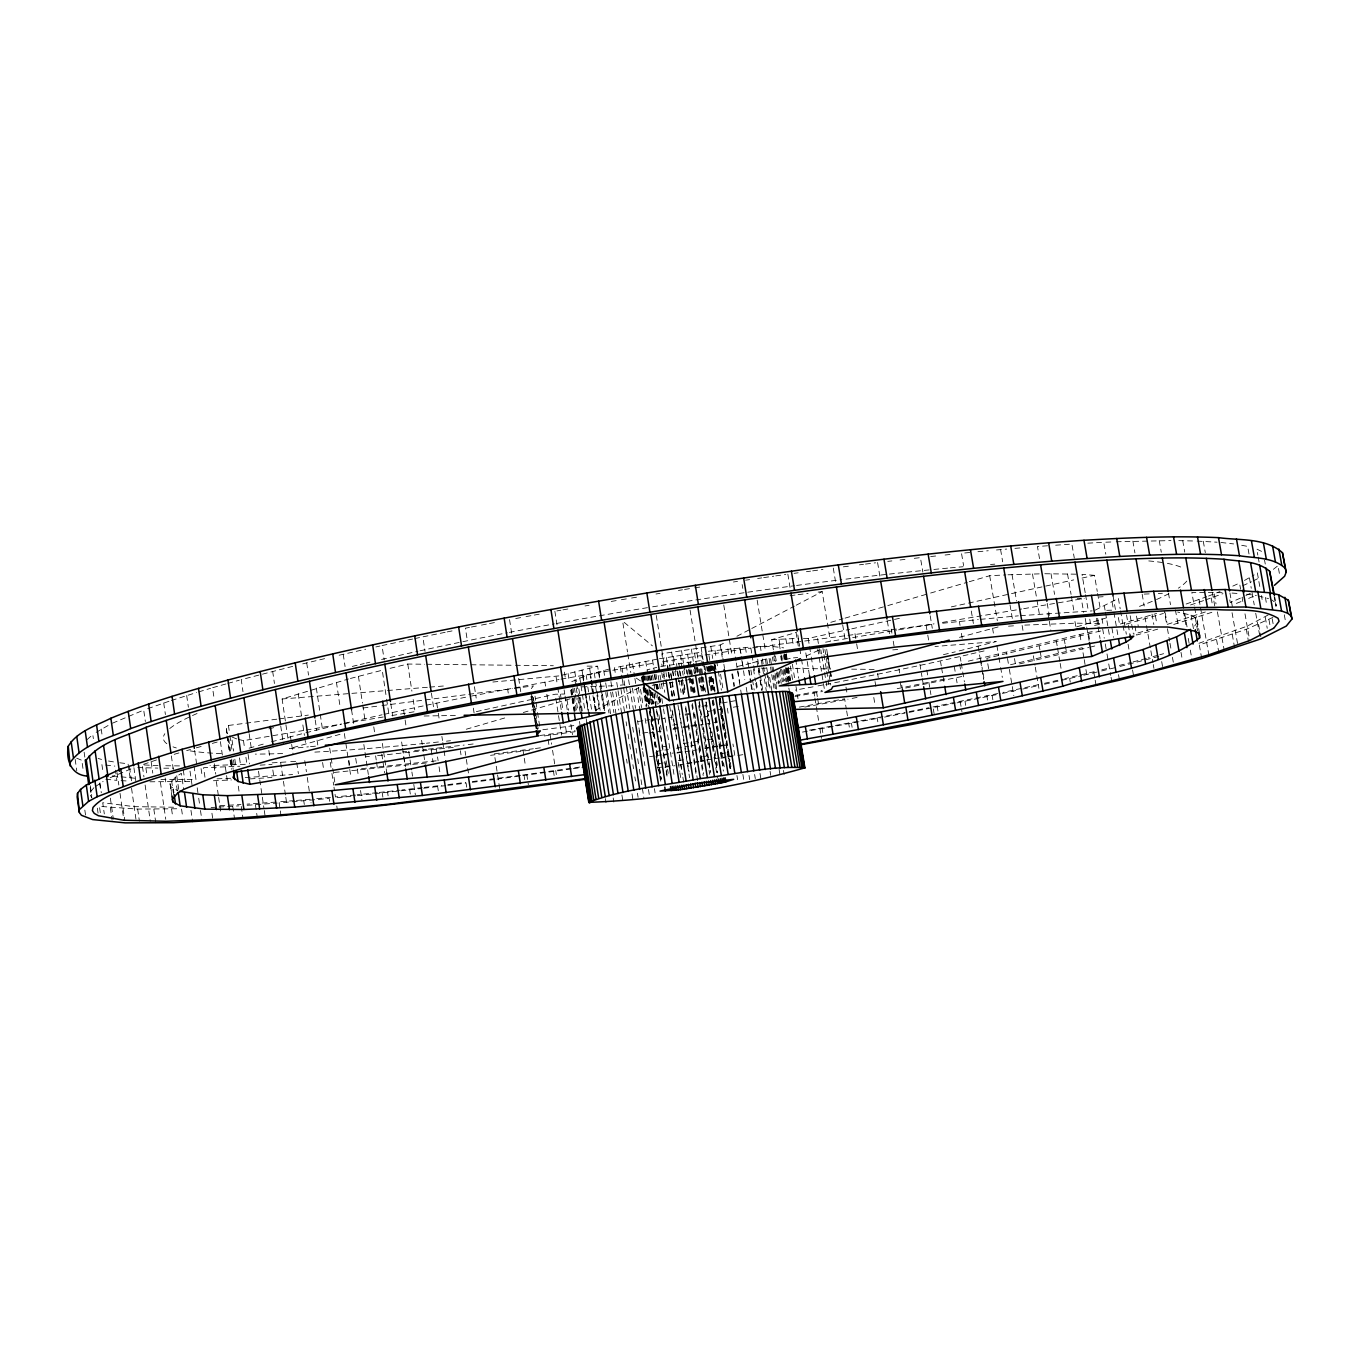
<?xml version="1.0" encoding="UTF-8"?>
<svg xmlns="http://www.w3.org/2000/svg" width="1360" height="1360" viewBox="0 0 1360 1360"><rect width="100%" height="100%" fill="white"/><g stroke="black" fill="none" stroke-linecap="round" stroke-linejoin="round"><path stroke-width="0.75" stroke-dasharray="5 3.75" d="M276.794 719.185L228.429 725.458L226.457 728.807L226.372 731.833L228.089 734.519M1197.599 626.586L1197.14 619.922L1195.202 617.372L1191.071 615.145L1177.675 612.068M172.023 797.351L170.068 783.802L175.338 777.189L181.356 773.313L183.685 789.395M1194.692 625.94L1196.936 622.795M93.908 787.695L90.763 791.588L90.185 795.039L92.055 798.031M87.091 739.602L92.786 734.57L93.364 738.633M1273.351 569.33L1277.992 565.658L1279.998 576.895M95.353 786.624L103.122 781.456M1198.942 643.28L1247.188 626.144L1269.713 614.142M571.761 681.649L586.228 675.41L608.94 669.12M96.152 732.377L108.732 725.152M1244.468 580.465L1254.175 574.889M1095.14 610.181L1118.379 598.349L1120.181 608.787M1201.713 658.563L1199.316 644.929L1246.304 629.306L1275.697 616.148M595.714 710.243L640.169 686.953L643.161 705.806M663.782 665.941L661.827 653.701L720.256 644.997L723.962 643.059M736.933 636.259L749.904 629.459M751.757 628.49L794.376 606.169M796.229 605.2L822.171 591.6L830.246 640.56M1253.121 581.026L1260.023 577.456M1250.367 593.266L1242.071 597.414L1242.802 601.511M110.16 777.716L132.141 768.417M806.106 655.996L821.372 649.009M1232.789 586.126L1239.521 583.049M1242.632 585.752L1251.387 581.808M112.489 723.18L143.718 710.09L145.367 721.548M1240.388 598.145L1230.273 602.565L1229.185 596.496M1248.667 598.4L1255.688 595.357M1208.564 596.037L1220.022 591.566M1236.376 603.415L1243.397 600.678M1186.124 604.027L1206.66 596.734M1205.47 599.947L1222.963 593.64M1205.317 611.983L1166.71 624.563L1164.347 611.116M147.713 708.679L169.473 701.114M143.48 764.337L157.165 759.713M1203.566 600.61L1190.272 605.064M287.912 738.276L282.115 698.972L348.432 678.997M1173.731 624.444L1213.647 611.745M171.377 700.485L196.622 692.512M752.454 662.847L769.046 658.121L771.409 672.537M647.173 669.919L649.961 669.103M1120.419 624.002L1156.595 613.479M340.017 734.315L289.442 748.612L308.414 746.827M1126.148 624.155L1163.395 613.462M198.611 691.917L210.545 688.33M178.959 752.913L171.258 755.191L173.774 772.633M186.66 750.635L190.502 749.496M492.864 682.023L559.912 675.818M1151.172 629.153L1134.155 633.981M466.293 729.232L506.991 717.298M523.277 712.521L570.078 698.802M773.364 649.723L771.715 639.659L796.161 632.485M830.79 622.319L843.013 618.749M845.053 618.137L885.802 606.203M887.825 605.591L928.574 593.657M930.614 593.045L967.283 582.301M969.306 581.706L989.689 575.722L1005.924 574.906M249.135 748.17L256.564 746.028M258.417 745.501L265.846 743.359M225.93 683.961L212.534 687.718L214.268 699.584M227.834 683.417L239.309 680.204M561.833 675.24L597.618 666.23L601.137 688.483M1157.734 629.136L1136.535 635.069L1134.903 625.702M196.35 747.813L202.334 746.147M212.33 743.393L220.337 741.183L222.36 755.072M1157.785 655.299L1148.18 657.917M1159.74 654.755L1163.633 653.684M785.4 659.668L791.333 658.036M350.421 678.47L382.245 670.225L386.308 697.153M271.507 741.795L304.011 733.244M959.48 637.364L998.393 626.875M292.689 666.366L241.23 679.66L242.981 691.662M1133.118 661.912L1146.293 658.427M1158.771 656.421L1119.246 666.638M968.252 661.164L1095.089 630.87M988.618 668.644L986.867 658.308L1102.246 630.581M959.174 650.913L996.234 641.563L934.966 646.493M1090.873 646.986L1094.766 645.983M305.949 732.751L340.935 724.166M1119.348 665.431L1131.248 662.405M750.839 663.255L744.175 664.887M302.702 663.884L326.995 658.087M653.191 668.253L656.812 667.369M268.889 728.858L274.805 727.396M1019.541 663.918L1088.85 647.479M1094.222 671.67L1064.846 678.64M1101.838 669.8L1109.437 667.947M1083.801 675.206L1099.73 671.415M1101.668 670.939L1117.223 667.148M390.099 668.321L407.779 664.037L424.66 664.241M943.466 654.653L955.247 651.848M339.167 655.214L365.67 649.23M1044.565 684.233L1081.778 675.682M344.845 723.248L382.075 714.782M737.137 666.536L742.475 665.295M657.679 659.039L614.465 667.811L615.451 674.067M1044.429 683.315L1062.874 679.116M375.887 646.935L379.967 646.034M384.03 714.357L424.32 705.687M476.357 711.603L482.579 710.226M484.653 709.767L490.875 708.39M492.949 707.948L555.169 694.229L564.213 694.025M803.42 638.35L808.197 638.435L849.694 629.289M851.768 628.83L901.561 617.865M951.337 606.883L1009.426 594.082M1011.5 593.623L1073.737 579.904M1082.033 578.068L1094.477 575.331L1097.265 591.447M1038.275 684.709L1002.898 692.444M1022.686 689.061L1038.598 685.559M412.624 639.03L382.007 645.575L384.2 660.059M414.664 638.605L420.784 637.296M932.977 706.928L1000.892 692.869M957.066 702.848L1000.331 693.855M1002.371 693.43L1018.708 689.928M426.394 705.245L467.398 696.864M1094.596 625.413L1102.858 623.679L1101.804 617.644M660.79 666.485L702.253 660.416M897.175 688.687L948.26 678.266M961.741 676.549L905.726 688.024M445.145 632.332L422.824 636.854L425.051 651.44M447.168 631.907L453.254 630.666M909.058 712.385L955.077 703.239M909.228 711.586L929.016 707.693M469.438 627.419L465.426 628.201L467.364 640.764M471.444 627.028L479.468 625.481M481.474 625.09L487.492 623.917M489.498 623.543L495.516 622.37M471.478 696.048L559.028 679.524M852.142 698.377L858.364 697.187M860.863 720.8L905.284 712.368M884.527 717.094L904.961 713.167M795.26 695.436L822.12 690.523M809.489 730.15L858.823 721.174M802.451 732.088L880.43 717.876M794.954 696.49L822.528 691.475M804.814 707.064L847.994 699.159M515.729 618.511L523.974 616.981M526.031 616.607L532.219 615.468M534.276 615.077L542.521 613.564M561.034 679.15L655.231 662.949M799.306 707.115L844.645 698.819L846.311 708.934M556.886 610.929L560.898 610.215M562.904 609.858L570.945 608.447M585.004 605.965L589.033 605.268M703.443 717.043L708.22 716.193M659.413 658.733L701.471 652.154L703.494 664.734M733.312 707.217L741.302 705.857M611.235 601.443L619.378 600.066M621.401 599.726L629.527 598.366M631.567 598.026L639.693 596.666M238.408 739.364L243.474 740.639L304.079 730.388M306.17 730.048L341.7 724.03M343.791 723.673L383.486 716.958M391.85 715.547L414.834 711.654M825.571 642.175L831.827 641.121M833.918 640.764L850.612 637.942M852.686 637.602L896.495 630.19M898.586 629.833L934.048 623.832M942.395 622.421L1021.649 609.008M1023.74 608.668L1084.243 598.434M742.866 754.664L734.893 755.99L732.955 744.005M685.338 680.272L692.342 679.116M707.302 711.535L715.309 710.226M717.315 709.886L723.316 708.9M699.21 725.135L703.205 724.472M705.211 724.149L717.23 722.16M707.115 739.755L713.048 738.786M704.65 747.983L710.549 747.014M712.521 746.691L724.302 744.753M704.99 748.595L710.974 747.609M712.98 747.286L726.971 744.991M702.78 756.67L708.849 755.667M721.004 753.678L729.113 752.352M706.588 760.002L712.487 759.05M714.442 758.727L726.24 756.789M728.212 756.466L734.111 755.497M720.902 758.285L732.904 756.33M655.979 593.997L660.076 593.351M678.436 590.427L682.516 589.781M684.556 589.458L692.716 588.149M678.334 681.394L683.587 680.561M685.117 714.17L692.971 712.912M673.217 717.026L661.181 718.913M685.253 715.105L693.277 713.83M673.268 728.365L681.139 727.107M683.094 726.784L688.993 725.849M690.965 725.543L696.864 724.591M673.115 729.3L681.139 728.008M683.145 727.702L689.18 726.733M691.186 726.41L697.204 725.458M683.4 743.58L691.322 742.305M693.294 741.999L699.227 741.047M676.464 748.238L688.636 746.3M690.659 745.977L698.768 744.685M677.11 752.386L684.981 751.128M676.974 753.083L682.975 752.131M684.981 751.808L696.983 749.887M678.436 760.563L686.545 759.271M686.902 763.164L698.717 761.277M700.672 760.954L704.616 760.325M678.878 765.068L684.896 764.099M686.885 763.776L698.904 761.872M700.91 761.549L704.905 760.903M657.373 767.805L663.272 766.887M665.244 766.581L673.115 765.357M664.87 767.261L674.883 765.697M637.925 721.531L649.723 719.712M651.695 719.423L659.549 718.199M651.168 720.46L659.175 719.236M672.758 725.084L678.011 724.268M647.7 732.343L639.846 733.55L638.571 725.543M649.06 733.04L661.079 731.17M661.674 746.98L669.579 745.756M656.2 751.4L668.355 749.513M649.553 756.687L661.368 754.851M663.323 754.545L673.166 753.015M662.966 755.276L670.973 754.035M658.155 763.725L666.264 762.467M705.092 654.976L750.567 648.108M669.579 682.771L673.081 682.227M694.773 587.826L702.899 586.602M733.414 581.995L737.494 581.383M652.171 685.321L666.077 683.298M752.607 647.802L934.405 624.138M745.586 580.193L749.598 579.632M757.656 578.476L761.685 577.898M763.691 577.609L773.755 576.181M775.761 575.892L785.825 574.464M522.682 775.013L584.885 766.343M496.995 779.144L571.319 768.961M573.291 768.689L583.185 767.278M539.716 735.539L575.042 730.711M575.212 731.68L541.552 736.304M794.036 573.342L798.167 572.798M806.446 571.693L810.577 571.132M812.634 570.86L822.97 569.483M499.681 788.477L494.343 753.848L533.341 748.765M535.398 748.493L541.603 747.66M529.652 750.227L490.552 755.327M520.642 775.285L471.818 781.643M278.902 718.913L308.346 715.088M363.035 707.999L379.865 705.823M381.973 705.551L512.38 688.636M514.488 688.364L533.409 685.899L530.026 690.268M790.024 595.697L796.059 594.932M798.065 594.677L808.112 593.385M818.159 592.11L822.171 591.6M472.277 782.323L494.921 779.433M843.37 566.848L849.405 566.083M859.469 564.825L863.498 564.332M865.504 564.077L875.568 562.819M708.305 651.253L750.703 647.003L751.706 653.225M447.848 784.601L465.8 782.391M423.674 788.256L445.791 785.621M447.814 785.366L466.089 783.122L466.718 787.202M468.197 744.583L474.266 743.852M422.246 787.644L401.965 789.956M424.218 787.406L441.864 785.332M357.459 795.617L421.668 788.494M887.791 561.391L891.871 560.915M900.031 559.98L906.134 559.266M914.294 558.331L920.414 557.617L922.862 572.152M428.366 749.139L464.151 745.076M387.396 754.63L455.685 747.15M436.135 760.852L357.323 769.114L358.496 776.883M334.322 772.446L429.08 762.705M379.355 792.438L399.891 790.194M942.718 623.237L978.265 619.565M414.63 750.635L426.411 749.36M930.682 556.529L936.853 555.883M945.064 555.016L953.275 554.149M377.332 792.659L357.17 794.767M402.526 751.91L406.674 751.485M377.57 755.633L385.441 754.834M337.263 797.64L355.385 795.838M980.373 619.344L1018.334 615.842M355.181 794.954L335.427 796.926L333.982 787.134M620.313 685.168L624.07 684.794M969.731 552.5L961.503 553.282L963.594 565.641M977.959 551.718L988.244 550.749M996.472 549.967L1006.723 549.066M365.228 756.823L369.376 756.432M310.505 746.64L316.829 746.045M316.727 798.66L333.353 797.113M281.044 815.881L279.14 802.91L329.205 798.456L329.732 802.077M1077.205 598.655L1081.251 598.315L1083.682 612.408M294.423 800.598L277.95 801.924M296.429 800.428L310.505 799.238L311.049 802.91M1014.917 548.369L1027.191 547.349M282.115 698.972L385.373 690.676M387.481 690.506L427.533 687.276M429.641 687.106L444.397 685.933M793.441 657.866L797.674 657.526M892.721 649.893L899.062 649.383M613.173 685.78L581.23 686.885M1020.459 615.655L1092.148 610.895M275.842 802.077L247.027 804.134M247.163 805.29L277.168 803.063M1099.152 596.989L1103.13 596.7M245.174 777.58L292.604 774.571M1047.557 545.785L1037.442 546.499L1039.516 558.654M1055.666 545.207L1071.867 544.068L1074.298 558.11M771.715 639.659L798.082 638.367L799.442 646.697M1008.525 626.178L1016.634 625.617M272.187 762.858L288.694 761.804M290.7 761.668L298.741 761.107M218.96 807.041L238.918 805.851M250.087 778.906L271.932 777.478M260.1 765.136L272.017 764.422M1087.796 543.167L1103.725 542.283L1105.799 554.183M211.106 807.483L217.005 807.16M1024.777 625.107L1076.032 623.152L1102.858 623.679M213.418 780.742L231.404 779.926M219.844 805.715L240.975 804.525M1007.964 574.804L1042.763 573.767M204.969 777.257L203.575 767.703L239.87 766.241M245.276 764.303L210.001 765.578M1144.185 594.099L1150.254 593.844M1158.329 593.47L1162.375 593.3M755.684 646.714L772.089 646.408L783.7 647.87M230.741 778.277L215.951 778.889L218.348 795.396M1105.816 542.198L1114.146 541.858M1116.22 541.773L1170.977 540.6M1106.7 610.334L1112.922 610.13M100.317 812.668L99.416 806.361L137.666 809.081L179.214 808.741M149.872 781.796L193.188 781.422M424.116 716.006L455.651 715.445M1044.82 573.733L1077.868 574.209M173.604 807.228L134.164 806.65L102.714 802.723L104.312 813.926M163.761 768.196L173.383 768.162M1222.113 592.688L1191.853 592.433L1194.233 605.897M179.486 765.918L163.795 765.714M1178.797 540.634L1195.066 541.025M426.768 664.258L468.945 664.751M471.053 664.768L513.247 665.261M515.355 665.278L553.316 665.72M587.078 666.111L597.618 666.23M761.107 668.1L769.539 668.202M786.386 668.406L830.586 668.899M851.649 669.154L874.803 669.409M137.734 767.55L157.811 768.094M1197.123 541.093L1217.047 542.198M158.032 765.595L142.222 764.881L143.956 776.968M121.091 780.623L129.472 781.133M112.37 775.897L138.176 778.583M1232.007 593.062L1240.405 593.657M1094.477 575.331L1082.016 574.379L1085.195 592.688M105.825 779.246L116.892 780.368L115.447 770.185M1220.974 542.47L1233.622 543.932M105.621 765.017L114.852 766.105M119.748 762.79L128.044 763.793L130.084 778.056M1246.559 594.201L1256.385 595.459M108.528 761.005L115.583 762.28M1241.697 545.292L1247.647 546.397L1249.109 554.557M1258.187 595.85L1268.523 598.621M98.09 758.472L101.541 759.424M236.725 738.922L231.574 736.882L233.648 751.077M76.636 758.166L81.804 760.291L83.385 771.46M170.068 783.802L170.68 786.539L177.99 790.908M1261.536 551.378L1256.759 549.066L1257.83 555.101M636.31 678.13L641.512 681.683M1271.651 599.828L1274.048 601.698M624.172 622.353L652.409 645.864M699.992 685.491L706.129 690.591M1275.255 602.616L1276.309 605.795L1274.847 597.567M1284.299 614.788L1285.642 622.302M1274.133 596.36L1275.952 606.543M1264.545 560.099L1265.259 564.06M1272.212 618.749L1273.878 628.133M1258.187 557.107L1259.275 563.159M1265.395 597.414L1266.823 605.506M1268.982 619.718L1270.104 625.974M1257.354 572.9L1259.972 587.656M1261.383 595.544L1262.097 599.488M1265.259 617.219L1267.231 628.32M1258.578 624.41L1260.788 636.735M1249.432 577.881L1251.268 588.268M1252.016 592.433L1254.243 604.911M1255.722 613.241L1259.802 636.157M1239.878 585.106L1240.609 589.203M1244.995 613.836L1249.738 640.526M1246.304 629.306L1248.463 641.461M1229.916 592.926L1232.585 607.903M1232.058 612.697L1237.821 645.116M1232.245 634.372L1234.727 648.363M1214.242 593.929L1216.01 603.908M1217.421 611.881L1224.136 649.876M1203.294 541.28L1205.3 552.636M1212.338 592.416L1215.024 607.597M1211.216 597.992L1212.253 603.891M1216.554 639.591L1218.985 653.395M1199.095 599.556L1200.132 605.472M1200.489 607.444L1208.836 654.789M1197.14 619.922L1199.843 635.29M1182.724 540.634L1184.747 552.143M1194.692 607.767L1196.392 617.474M1195.202 617.372L1197.599 630.989M1191.071 615.145L1193.842 630.904M1184.662 613.275L1187.11 627.232M1183.455 611.133L1185.852 624.75M1188.249 638.384L1189.626 646.187M1190.306 650.08L1192.023 659.838M1175.363 609.841L1178.406 625.906M1180.99 652.307L1182.35 659.991M1159.23 540.583L1161.287 552.228M1168.444 593.028L1170.501 604.707M1165.18 612.731L1166.965 622.948M1167.441 628.711L1169.617 641.155M1169.974 643.229L1171.062 649.434M1172.439 657.288L1173.459 663.068M1155.422 615.876L1156.748 623.458M1161.695 661.606L1163.021 669.205M1152.039 614.142L1153.841 624.478M1132.88 541.11L1134.937 552.908M1142.162 594.201L1144.236 606.016M1144.967 616.998L1150.509 648.737M1150.866 650.777L1152.94 662.643M1153.263 664.547L1153.926 668.355M1136.484 616.046L1138.32 626.518M1130.211 615.791L1133.407 634.117M1126.505 614.89L1127.916 622.948M1128.256 624.954L1130.024 635.018M1124.363 622.931L1126.335 634.202M1128.069 644.181L1129.123 650.25M1132.557 669.953L1133.543 675.597M1120.555 610.861L1122.731 623.39M1123.088 625.464L1124.55 633.811M1118.362 617.508L1119.348 623.152M1113.058 595.952L1115.829 611.898M1112.14 602.14L1113.568 610.385M1113.925 612.459L1117.869 635.154M1111.953 628.031L1113.568 637.313M1118.515 674.594L1119.484 680.17M1104.354 606.084L1105.068 610.164M1105.425 612.204L1109.675 636.718M1097.622 593.453L1100.41 609.569M1102.654 628.881L1104.269 638.18M1105.272 643.892L1106.649 651.916M1107.006 653.922L1108.4 661.929M1108.74 663.935L1110.729 675.41M1111.052 677.263L1111.698 680.986M1097.673 618.29L1099.305 627.793M1096.534 618.273L1100.036 638.486M1085.535 594.728L1088.357 611.014M1089.768 619.157L1090.465 623.22M1088.646 634.134L1089.921 641.478M1085.212 618.426L1089.02 640.424M1093.899 672.826L1094.851 678.351M1095.174 680.187L1096.126 685.712M1079.942 634.831L1081.217 642.192M1083.869 657.645L1082.169 647.717L1008.644 665.176L1006.502 652.63M1084.226 659.634L1085.586 667.573M1085.926 669.545L1087.252 677.212M1067.515 573.818L1071.068 594.371M1071.425 596.428L1074.264 612.884M1074.944 621.452L1076.27 629.136M1064.404 640.22L1065.033 643.858M1065.339 645.677L1066.597 652.953M1069.657 678.538L1070.286 682.176M1050.991 573.648L1054.578 594.405M1056.278 640.798L1057.23 646.255M1057.536 648.091L1059.831 661.419M1060.171 663.391L1061.174 669.29M1047.2 603.313L1049.291 615.502M1047.965 613.513L1048.968 619.327M1049.291 621.265L1050.957 630.955M1032.478 573.92L1036.626 598.043M1036.966 600.066L1039.72 616.148M1039.295 646.289L1039.924 649.893M1040.23 651.695L1041.454 658.903M1033.328 655.758L1034.943 665.227M1035.283 667.182L1038.904 688.33M1022.125 625.447L1023.468 633.267M1012.027 574.6L1016.532 600.984M1000.586 549.576L1002.677 561.833M1010.004 604.843L1012.469 619.191M1014.492 658.58L1015.563 664.819M1009.358 669.358L1013.829 695.691M989.689 575.722L997.339 620.738M996.897 645.558L998.597 655.503M998.937 657.492L1000.297 665.465M1000.637 667.454L1002.32 677.416M992.545 628.167L993.888 636.055M992.154 695.606L992.851 699.754M980.526 658.478L982.294 668.865M982.991 673.013L984.045 679.252M986.867 695.878L987.581 700.043M978.095 646.238L980.203 658.733M980.56 660.807L983.739 679.524M971.295 611.048L973.386 623.458M959.361 621.435L960.041 625.413M961.384 633.369L962.387 639.319M960.211 657.118L960.925 661.249M961.265 663.323L964.41 681.904M959.667 664.224L961.061 672.435M964.988 701.25L965.685 705.364M954.278 666.349L955.332 672.537M956.369 678.708L957.066 682.839M960.194 701.42L961.945 711.756M940.559 661.742L941.256 665.856M941.596 667.913L944.367 684.335M930.206 615.791L932.297 628.286M926.075 625.039L927.435 633.046M927.758 635.052L929.101 643.059M937.261 706.843L937.958 710.94M926.789 670.021L927.826 676.158M928.846 682.312L929.883 688.466M930.223 690.506L930.92 694.62M933.317 708.968L934.711 717.196M919.921 664.326L921.961 676.566M922.301 678.606L923.338 684.726M899.011 668.916L899.691 672.979M901.731 685.151L902.411 689.214M891.225 629.119L891.888 633.148M893.231 641.189L894.251 647.241M900.167 681.785L901.187 687.888M877.591 562.564L880.022 577.184M887.349 621.095L889.457 633.658M877.591 673.472L878.254 677.518M875.024 681.513L876.367 689.588M873.783 697.459L875.126 705.585M877.149 717.757L877.829 721.82M854.981 633.641L856.324 641.733M856.647 643.756L857.99 651.848M833.289 568.106L835.482 581.315M842.673 624.801L845.189 639.965M845.988 687.106L846.991 693.124M851.445 723.282L852.108 727.311M846.651 710.94L847.994 719.032M848.657 723.078L849.32 727.124M827.577 654.296L831.555 678.504M826.693 649.145L830.008 669.256M830.331 671.262L831.334 677.297M826.897 654.16L830.858 678.198M824.891 649.434L830.756 684.981M822.953 648.516L823.633 652.681M823.99 654.772L826.387 669.358M826.727 671.432L827.764 677.688M828.104 679.779L829.124 686.018M820.811 649.774L821.491 653.922M821.831 655.996L824.228 670.531M824.568 672.605L825.588 678.827M825.928 680.918L827.305 689.214M817.581 638.588L818.924 646.697M819.247 648.737L820.59 656.863M817.768 649.009L824.585 690.404M808.197 638.435L809.217 644.64M809.557 646.714L810.917 654.976M811.257 657.05L813.977 673.591M816.646 692.563L817.309 696.575M817.649 698.581L818.635 704.582M822.137 728.603L822.8 732.615M813.909 692.07L814.555 696.082M814.895 698.105L819.196 724.285M819.859 728.314L821.508 738.395M805.8 652.868L809.54 675.699M787.848 574.175L790.024 587.452M797.81 634.899L799.68 646.306M799.782 648.771L801.159 657.101M801.499 659.192L804.219 675.835M796.076 632.536L798.422 646.867M792.217 638.52L793.594 646.867M795.651 659.396L798.728 678.181M792.336 664.122L794.648 678.351M795.991 686.46L797.98 698.649M785.859 638.775L787.236 647.156M790.313 665.992L792.71 680.646M786.233 653.667L787.219 659.702M788.341 667.114L790.5 679.796M785.995 654.381L786.981 660.399M788.29 668.423L790.262 680.442M785.74 654.449L786.726 660.518M788.052 668.593L790.041 680.714M785.383 655.35L786.063 659.549M787.44 667.93L789.497 680.493M784.686 653.939L785.689 660.025M786.726 667.76L789.004 680.289M783.972 654.109L785.009 660.382M786.369 668.729L789.106 685.44M783.547 655.537L784.21 659.6M785.536 667.726L788.528 686.018M788.851 688.041L789.514 692.104M784.89 669.596L786.93 682.091M779.025 639.149L780.334 647.19M781.643 655.18L782.306 659.26M783.938 669.273L785.961 681.666M779.28 643.909L780.946 654.092M781.269 656.132L782.272 662.252M780.64 655.962L781.32 660.11M783.02 670.514L784.703 680.901M781.643 669.205L783.649 681.462M780.402 669.392L782.442 681.836M779.246 671.092L781.252 683.383M775.404 655.928L776.424 662.133M778.107 672.469L779.79 682.822M773.687 651.729L775.336 661.793M776.985 671.857L778.94 683.927M773.772 656.659L774.435 660.756M776.441 673.081L778.124 683.332M772.412 657.016L773.075 661.13M775.098 673.523L776.781 683.842M773.075 667.012L776.696 689.18M770.559 658.699L771.562 664.853M771.902 666.91L772.905 673.081M773.245 675.138L775.931 691.594M771.732 674.594L774.095 689.01M757.163 600.151L765.51 651.457M766.632 658.75L767.652 664.938M769.658 677.297L772.021 691.73M765.374 659.277L766.377 665.431M766.7 667.488L767.703 673.659M768.043 675.716L770.049 688.041M783.479 770.457L784.142 774.571M766.751 672.69L769.369 688.772M760.325 646.51L761.005 650.641M762.348 658.903L764.371 671.296M764.694 673.353L767.057 687.82M761.362 660.45L762.365 666.604M762.705 668.644L764.031 676.855M764.371 678.895L766.36 691.203M779.093 769.335L780.096 775.506M757.707 659.124L760.053 673.625M760.393 675.682L762.756 690.183M758.472 668.321L759.118 672.333M760.427 680.374L762.059 690.404M757.044 661.64L759.713 678.011M760.053 680.051L761.719 690.285M742.169 584.579L742.798 588.37M752.046 655.299L753.389 663.595M753.729 665.669L755.089 673.965M756.432 682.261L757.775 690.557M753.457 668.984L755.446 681.224M755.769 683.281L756.772 689.401M770.083 771.324L770.746 775.421M750.907 669.987L752.216 678.011M752.539 680L754.171 690.03M745.399 647.377L746.419 653.599M747.762 661.912L748.782 668.151M749.105 670.225L751.128 682.686M751.468 684.76L752.828 693.073M748.578 670.191L750.567 682.431M750.907 684.454L751.893 690.574M740.299 649.604L740.962 653.684M742.288 661.861L743.291 667.981M739.806 647.819L741.506 658.24M741.829 660.314L743.189 668.644M743.529 670.718L744.787 679.558M746.215 687.361L747.235 693.6M760.002 773.415L761.005 779.552M737.8 670.599L739.772 682.805M754.63 774.486L755.276 778.566M733.941 648.363L735.981 660.875M736.304 662.949L740.367 687.956M740.707 690.047L741.37 694.212M723.758 604.945L732.088 656.353M732.564 673.863L734.536 686.035M749.003 775.404L749.683 779.586M727.838 648.975L728.858 655.231M731.884 674.016L733.924 686.545M742.883 774.401L743.886 780.691M721.514 649.672L723.537 662.201M723.877 664.292L724.54 668.474M720.256 644.997L722.228 657.203M727.328 708.237L728.603 716.21M720.579 674.254L723.197 690.472M736.933 775.506L737.596 779.688M714.986 650.42L716.329 658.801M716.669 660.892L718.029 669.256M718.369 671.347L721.395 690.166M715.19 665.125L715.972 669.698M714.816 663.748L715.819 669.953M720.273 698.156L721.616 706.469M721.939 708.543L723.282 716.839M723.622 718.93L724.965 727.226M725.288 729.3L725.968 733.465M714.51 664.037L715.513 670.242M719.848 698.02L726.563 739.585M726.852 740.52L728.229 749.989M728.518 750.856L729.912 760.376M730.252 762.45L730.915 766.615M714.068 664.326L715.071 670.531M719.287 697.918L730.711 768.655M710.753 646.238L712.725 658.461M714.034 666.604L714.697 670.684M719.151 699.737L729.13 761.634M729.453 763.708L730.133 767.839M713.558 666.604L714.221 670.769M719.27 701.998L720.613 710.328M720.953 712.402L722.296 720.732M722.619 722.823L723.962 731.153M724.302 733.227L725.645 741.557M725.985 743.648L727.328 751.961M727.668 754.052L729.011 762.382M729.334 764.456L730.014 768.621M720.715 713.915L722.075 722.262M722.415 724.353L723.758 732.717M712.708 666.519L713.388 670.684M711.909 665.38L712.589 669.562M711.739 666.468L712.402 670.633M710.94 665.737L711.603 669.936M712.963 678.317L714.986 690.88M708.968 655.452L710.328 663.816M710.668 665.924L711.331 670.106M712.691 678.487L715.377 695.232M710.634 666.434L711.297 670.616M712.64 678.963L714 687.31M709.818 666.128L711.178 674.492M711.501 676.583L713.864 691.237M709.393 666.434L710.736 674.798M711.076 676.872L713.099 689.418M708.594 666.519L709.937 674.883M710.277 676.974L712.3 689.52M708.033 666.468L709.376 674.832M709.716 676.923L712.079 691.543M713.422 699.907L719.814 739.636M720.154 741.727L721.497 750.091M721.837 752.182L723.18 760.546M723.52 762.62L724.2 766.802M707.234 666.91L708.594 675.274M708.917 677.365L711.28 692.002M712.623 700.366L723.741 769.352M706.554 666.519L707.217 670.701M708.985 680.68L710.294 688.772M712.249 700.91L717.213 731.765M717.332 733.465L718.896 742.22M719.015 743.92L723.401 771.12M704.956 666.604L705.636 670.786M701.097 647.581L703.069 659.804M703.392 661.844L704.701 670.004M703.885 665.652L704.548 669.834M702.593 665.839L700.944 655.622L661.453 661.912L662.099 666.009M701.811 668.933L702.814 675.223M703.154 677.331L704.497 685.712M704.837 687.803L705.517 692.002M711.926 731.816L712.929 738.106M713.269 740.214L714.629 748.595M714.952 750.686L716.312 759.067M716.652 761.175L717.315 765.357M700.791 668.593L701.794 674.849M702.134 676.94L704.48 691.526M706.163 701.964L717.57 772.854M701.726 675.784L704.327 691.951M705.942 702.049L717.298 772.565M699.924 669.103L700.927 675.393M701.267 677.484L703.63 692.172M705.653 704.752L706.996 713.15M707.336 715.241L712.062 744.6M712.402 746.708L713.745 755.089M714.085 757.18L715.428 765.578M715.768 767.669L717.468 778.158M690.064 610.045L698.343 661.521M698.955 669.018L699.958 675.274M700.298 677.365L702.644 691.951M697.595 667.08L698.921 675.325M699.244 677.399L701.573 691.832M694.552 653.123L696.575 665.703M696.898 667.794L698.258 676.192M698.581 678.283L699.941 686.664M696.694 667.369L697.357 671.534M695.538 667.301L696.541 673.489M694.705 667.794L695.708 674.05M691.322 649.009L693.294 661.249M693.617 663.289L695.266 673.472M699.244 701.148L710.566 771.562M693.753 669.596L694.416 673.727M699.057 702.627L710.345 772.803M698.666 705.687L700.009 714.017M700.332 716.091L707.03 757.724M707.353 759.815L708.696 768.145M709.036 770.219L709.699 774.384M690.251 661.606L691.254 667.794M691.577 669.851L695.232 692.563M690.863 670.718L691.866 676.974M692.206 679.048L694.688 693.736M687.548 654.143L689.554 666.723M689.894 668.831L691.237 677.212M691.577 679.32L693.94 693.991M688.024 661.878L689.027 668.066M689.35 670.14L690.353 676.328M690.676 678.402L693.005 692.852M688.381 669.052L692.376 694.025M688.925 678.011L691.186 692.155M694.756 714.374L695.402 718.403M696.405 724.659L697.748 733.006M698.088 735.097L699.414 743.444M699.754 745.535L701.097 753.865M701.42 755.956L702.1 760.138M687.089 670.446L688.092 676.634M692.393 703.494L703.664 773.738M686.171 669.46L686.851 673.625M691.849 704.82L703.188 775.54M681.496 650.505L683.451 662.745M683.791 664.785L685.1 672.945M683.944 669.868L684.607 674.016M680.493 655.214L681.836 663.612M681.139 662.847L682.142 669.035M682.465 671.109L683.128 675.24M684.267 684.743L684.93 688.908M684.029 684.811L685.032 691.05M682.448 679.082L685.049 695.249M678.81 663.204L679.796 669.392M680.136 671.466L684.097 696.269M685.763 706.605L697.68 780.997M679.422 670.633L680.765 678.946M681.088 681.02L683.417 695.589M685.423 708.05L696.422 776.679M676.464 663.578L677.467 669.766M677.79 671.84L678.776 678.045M679.116 680.102L681.105 692.512M677.161 670.99L678.827 681.394M673.438 656.353L674.781 664.734M675.121 666.842L676.464 675.223M674.883 671.33L675.546 675.495M671.636 652.069L673.608 664.309M672.809 670.565L673.795 676.753M679.082 709.818L689.01 771.817M672.622 671.67L673.302 675.835M677.96 704.939L689.605 777.75M669.528 664.768L670.514 670.973M670.854 673.03L674.815 697.833M670.718 674.067L671.721 680.306M672.061 682.38L674.39 696.949M666.4 657.509L668.406 670.106M668.746 672.197L670.089 680.595M670.429 682.686L673.438 701.573M667.267 665.193L668.253 671.381M668.593 673.455L672.214 696.167M668.185 672.282L669.511 680.595M669.851 682.686L672.078 697.272M672.316 711.042L673.965 721.378M674.288 723.435L675.614 731.697M675.937 733.771L677.263 742.033M677.586 744.09L678.912 752.352M679.235 754.409L680.561 762.671M680.884 764.745L681.547 768.876M682.873 777.138L683.859 783.326M666.009 672.554L666.672 676.719M671.993 710.022L675.648 732.904M675.988 734.995L677.314 743.325M677.654 745.399L678.98 753.729M679.32 755.803L682.312 774.537M656.268 615.434L664.496 666.91M669.749 706.282L672.418 722.993M663.884 672.248L664.547 676.974M678.181 762.331L679.711 771.341M679.847 772.752L680.697 777.529M663.408 674.186L664.394 680.323M661.776 672.673L664.768 692.274M660.076 675.189L662.796 692.002M658.189 675.529L659.158 682.057M659.515 683.859L660.501 690.455M661.844 698.462L663.17 707.234M663.51 708.883L674.492 777.682M659.651 696.541L660.637 702.797M655.962 674.101L657.288 682.482M657.628 684.59L658.291 688.772M659.634 697.17L660.637 703.46M657.373 684.59L658.036 688.772M659.362 697.119L660.365 703.392M656.982 684.981L657.628 689.027M658.92 697.119L659.889 703.188M652.511 659.974L654.5 672.537M654.84 674.645L656.183 683.026M656.506 685.117L657.186 689.316M658.512 697.697L659.855 706.078M654.194 674.526L655.52 682.924M655.877 684.165L657.186 693.396M657.526 694.603L658.869 703.868M652.511 674.968L655.18 691.713M655.503 692.648L657.186 704.276M658.852 714.748L660.195 723.129M660.535 725.22L661.198 729.419M666.196 760.835L667.199 767.108M667.539 769.199L668.202 773.398M651.253 676.022L651.916 680.204M653.922 692.733L656.251 707.37M656.574 709.461L667.573 778.43M650.947 675.376L651.627 679.575M653.956 694.212L657.628 717.247M657.951 719.338L667.301 777.937M649.757 676.073L650.42 680.272M652.426 692.818L654.092 703.273M649.502 675.801L650.165 679.983M652.171 692.529L653.837 702.984M651.627 691.9L653.565 704.038M648.38 676.107L649.043 680.306M650.709 690.761L652.715 703.324M645.711 661.232L647.717 673.812M648.04 675.903L648.839 680.374M650.386 690.557L653.055 707.319M648.72 685.797L651.712 704.633M647.105 676.124L647.632 680.765M649.451 690.778L651.304 703.732M645.966 676.107L646.629 680.289M647.887 689.486L650.556 706.18M652.205 716.618L652.868 720.783M644.946 676.056L645.609 680.255M647.275 690.744L661.3 778.855M646.952 689.826L661.215 779.484M644.045 675.937L644.708 680.068M646.34 690.387L649.298 708.951M649.621 711.008L652.579 729.572M652.902 731.646L654.228 739.891M654.551 741.965L655.86 750.21M656.183 752.267L660.79 781.15M643.824 675.58L644.487 679.745M645.813 688.092L649.128 708.917M649.451 711.008L650.777 719.338M651.117 721.412L652.443 729.759M652.766 731.833L654.092 740.163M654.432 742.254L655.758 750.584M656.081 752.658L659.396 773.5M659.736 775.574L660.399 779.756M643.297 675.852L644.81 686.324M645.252 688.228L647.785 705.058M656.098 756.364L657.407 764.626M657.747 766.683L658.393 770.814M642.668 675.716L644.283 686.63M644.64 688.109L647.258 705.347M642.515 677.637L646.782 704.531M642.243 676.515L643.569 684.828M643.892 686.902L646.867 705.602M642.005 676.787L643.484 685.746M643.654 687.174L646.782 706.435M639.064 662.524L640.05 668.814M641.393 677.178L642.719 685.559M643.059 687.65L646.051 706.486M645.15 718.369L646.153 724.642M638.333 687.378L641.563 707.642M654.432 788.681L655.095 792.88M632.587 663.833L634.576 676.379M634.899 678.47L636.242 686.834M636.565 688.925L639.88 709.852M622.931 623.118L627.504 651.933M627.827 653.99L630.768 672.52M640.798 739.568L642.379 749.581M642.702 751.587L643.654 757.605M644.3 761.617L644.929 765.629M632.383 688.058L635.596 708.356M637.534 720.528L638.18 724.574M639.166 730.796L640.492 739.177M640.832 741.285L642.158 749.666M648.465 789.48L649.468 795.77M626.297 665.159L628.286 677.688M628.626 679.779L633.59 711.11M626.263 686.647L629.799 709.002M632.689 727.277L634.032 735.675M634.355 737.766L635.698 746.164M636.021 748.272L637.347 756.653M637.687 758.761L639.013 767.159M639.353 769.25L640.679 777.648M641.019 779.739L644.011 798.626M622.115 668.44L622.761 672.537M624.053 680.714L625.022 686.851M620.262 666.485L621.911 676.923M622.234 678.997L626.858 708.203M620.959 689.231L624.512 711.62M626.11 721.786L626.756 725.849M628.048 734.009L629.34 742.186M629.663 744.226L630.955 752.386M631.278 754.426L632.57 762.586M632.893 764.643L633.539 768.723M634.848 776.883L635.494 780.963M637.432 793.22L638.078 797.3M616.76 682.397L617.746 688.636M618.086 690.727L621.707 713.643M615.876 691.764L618.766 710.09M626.518 759.101L627.164 763.198M632.026 793.866L632.995 800.003M610.912 681.598L612.221 689.928M612.561 692.002L616.165 714.884M610.691 692.189L613.904 712.589M603.721 670.429L605.353 680.816M605.676 682.89L610.929 716.108M605.744 692.529L608.974 712.98M621.911 795.005L622.88 801.159M598.825 671.721L600.457 682.074M600.78 684.148L602.089 692.444M602.412 694.518L605.03 711.093M601.443 690.523L604.639 710.753M600.083 686.664L603.959 711.263M594.252 672.979L595.238 679.184M595.561 681.258L596.87 689.537M597.193 691.594L600.134 710.209M595.68 686.868L596.649 693.022M596.972 695.079L599.573 711.501M613.19 797.963L613.836 802.077M589.594 668.066L591.192 678.164M591.515 680.187L596.275 710.498M590.053 674.22L590.716 678.351M591.039 680.408L595.901 711.365M591.583 686.987L595.306 710.362M586.228 675.41L586.874 679.541M587.792 687.038L591.736 710.43M605.353 798.609L605.999 802.74M583.185 675.172L583.814 679.252M585.106 687.412L586.075 693.549M581.978 669.902L583.559 679.983M583.882 681.989L585.14 690.064M585.463 692.07L588.319 710.209M582.794 676.583L583.44 680.697M583.763 682.737L585.055 690.965M585.378 693.022L588.285 711.518M584.341 687.004L585.633 695.266M585.956 697.323L587.911 709.733M579.751 677.705L580.72 683.842M581.043 685.899L584.902 710.498M586.194 718.692L586.84 722.806M578.816 688.772L582.403 711.62M579.224 697.34L581.451 711.501M574.787 671.704L576.368 681.768M576.691 683.774L577.949 691.815M578.255 693.838L580.788 709.92M574.906 679.779L575.875 685.899M576.181 687.939L577.745 696.847M577.796 698.139L580.04 711.416M574.447 688.177L575.11 692.359M575.433 694.45L577.898 711.263M579.496 721.446L580.142 725.509M572.866 687.769L576.47 710.787M572.016 689.384L575.263 710.838M571.268 689.333L574.753 711.535M571.183 690.013L574.345 710.158M568.072 673.489L569.381 681.887M570.69 690.268L573.988 711.246M554.88 611.269L557.26 626.467M564.4 672.112L565.301 677.824M567.052 700.06L568.65 710.226M570.877 724.472L572.475 734.638M564.111 689.877L564.774 694.059M565.097 696.15L567.392 710.787M560.422 694.144L562.989 710.464M565.539 726.784L566.814 734.944M556.104 676.94L557.396 685.287M557.719 687.378L561.306 710.311M555.815 698.309L561.578 735.148M544.935 682.04L545.564 686.12M546.839 694.263L547.791 700.366M550.052 734.162L551.616 744.243M552.568 750.312L555.084 766.462M555.713 770.491L556.342 774.537M553.52 771.494L554.149 775.523M548.08 739.534L549.032 745.569M535.007 696.116L535.636 700.213M535.959 702.253L537.234 710.43M537.54 712.487L540.09 728.841M533.256 697.306L535.483 711.569M535.789 713.609L537.064 721.752M537.387 723.792L538.339 729.912M532.508 696.065L533.154 700.247M533.494 702.338L537.727 729.589M531.165 692.325L536.843 728.858M531.59 697.136L536.588 729.266M531.879 701.454L533.443 711.552M533.766 713.575L535.024 721.667M535.33 723.69L536.282 729.759M530.978 696.303L531.59 700.332M531.913 702.355L535.041 722.5M509.558 619.65L511.904 634.797M518.67 678.402L520.744 691.696M523.005 750.159L523.957 756.228M524.263 758.268L525.521 766.36M526.779 774.469L528.343 784.618M524.076 775.557L524.705 779.586M507.62 689.027L508.249 693.073M474.436 686.698L476.187 698.054M473.348 708.152L474.283 714.221M465.086 751.213L465.715 755.31M466.344 759.39L468.86 775.761M460.377 750.754L461.006 754.817M436.747 703.069L437.971 711.093M438.277 713.116L439.501 721.14M441.881 736.389L442.51 740.486M442.816 742.543L443.768 748.68M444.074 750.737L445.315 758.914M431.409 693.175L433.636 707.795M436.22 748.289L438.107 760.631M439.042 766.802L439.977 772.99M437.665 786.624L438.294 790.721M431.222 749.972L433.092 762.263M421.6 740.333L422.229 744.447M422.535 746.504L423.47 752.692M423.793 754.749L425.034 762.994M407.779 664.037L411.893 691.152M413.168 699.482L414.749 709.903M403.614 710.039L404.821 718.029M405.127 720.018L406.334 728.008M408.748 751.281L411.57 769.913M411.893 771.987L412.522 776.135M413.78 784.414L415.344 794.784M409.683 789.905L410.312 794.053M401.625 741.982L402.254 746.13M402.577 748.204L403.512 754.443M403.818 756.517L405.399 766.887M403.767 757.146L405.025 765.391M390.779 703.596L392.666 716.057M386.614 699.21L389.13 715.785M382.347 743.41L384.557 758.047M384.88 760.138L386.767 772.684M381.803 754.018L384.625 772.786M387.464 791.588L388.093 795.753M373.762 726.852L374.969 734.774M382.245 792.982L382.874 797.164M375.598 755.837L376.227 759.985M376.533 762.076L377.468 768.298M358.428 676.311L362.44 703.035M362.746 705.092L365.228 721.531M363.834 744.498L364.735 750.499M365.041 752.505L368.339 774.52M343.23 654.262L345.066 666.587M351.56 709.801L353.719 724.234M355.708 758.302L356.524 763.708M360.536 790.483L361.93 799.782M348.942 760.495L349.571 764.677M344.352 733.533L345.542 741.404M345.865 743.41L350.999 777.716M336.43 682.244L340.085 706.724M329.698 748.136L330.922 756.279M331.211 758.302L332.435 766.445M332.741 768.485L334.866 782.731M330.276 762.365L331.092 767.822M331.925 773.415L333.676 785.162M336.787 806.038L337.331 809.676M316.336 688.024L319.957 712.3M320.246 714.323L322.66 730.507M322.592 762.501L323.408 767.924M306.714 662.881L308.533 675.104M315.214 720.001L316.744 730.235M317.05 740.044L318.206 747.847M298.214 693.617L301.614 716.584M302.855 724.931L304.419 735.369M304.725 737.46L305.643 743.716M304.776 760.682L306.408 771.698M307.275 777.478L309.332 791.316M303.756 800.819L304.3 804.474M296.752 762.705L298.384 773.67M290.496 736.678L291.363 742.475M291.652 744.413L293.08 754.069M272.663 671.364L274.448 683.485M280.721 725.951L283.424 744.175M280.636 762.348L282.557 775.319M283.441 781.303L285.498 795.277M285.804 797.283L286.926 804.984M272.833 769.964L273.921 777.342M268.838 750.482L269.671 756.211M258.502 771.205L264.01 808.673M264.282 810.543L265.115 816.17M249.152 733.703L251.804 751.757M248.098 754.392L249.492 763.861M255.425 804.729L257.346 817.836M243.474 740.639L244.698 748.952M245.922 757.265L246.823 763.504M239.479 757.826L240.414 764.133M234.821 759.186L236.011 767.295M238.289 786.182L239.479 794.342M241.247 806.429L242.913 817.802M228.429 725.458L229.602 733.567M229.908 735.59L232.271 751.808M233.461 759.917L234.651 768.026M228.684 738.616L230.486 750.924M231.676 759.118L233.189 769.369M226.457 728.807L229.823 751.859M231.047 760.24L232.271 768.621M226.967 735.964L229.398 752.556M230.605 760.852L231.812 769.131M230.061 759.917L231.438 769.267M232.713 806.259L234.651 819.502M225.335 766.938L227.256 780.147M214.251 763.725L215.764 774.146M213.996 765.51L215.118 773.16M218.654 797.47L220.694 811.478M211.939 813.229L213.044 820.896M201.076 768.621L202.266 776.849M186.677 695.504L188.377 707.234M194.633 750.312L196.911 766.003M194.021 765.884L195.976 779.45L160.021 779.501L165.75 819.281M197.2 787.797L198.407 796.144M198.713 798.235L199.92 806.582M200.481 810.475L201.892 820.182M190.026 771.12L192.083 785.366M190.961 810.339L192.644 821.967M183.294 770.066L184.977 781.66M176.749 775.727L178.721 789.463M181.56 809.098L182.699 816.952M175.338 777.189L177.633 793.067M163.727 702.984L165.41 714.561M173.349 788.902L173.893 792.693M171.598 780.674L173.859 796.365M170.68 786.539L171.785 794.189M171.564 808.979L172.703 816.833M165.172 777.988L165.733 781.898M151.13 761.651L152.779 773.126M153.85 809.2L155.856 823.123M145.894 767.89L147.033 775.829M145.112 785.009L150.314 821.304M133.926 767.72L136.085 782.816M137.666 809.081L139.4 821.168M129.557 767.193L131.563 781.269M131.546 788.273L136.204 820.964M123.114 808.571L124.865 820.828M117.062 772.616L118.83 785.043M120.02 793.322L123.862 820.25M101.218 729.079L102.102 735.267M110.364 798.133L113.356 819.162M110.33 807.67L112.098 820.097M101.915 764.592L103.088 772.854M99.892 782.85L101.303 792.778M99.705 783.36L100.861 791.52M97.359 808.163L98.43 815.745M90.321 785.757L91.766 795.991M90.202 787.644L91.596 797.521M84.116 752.199L84.949 758.047M84.83 810.067L85.901 817.649M75.174 759.356L76.772 770.695M1186.787 581.077A519.418 53.04 -9.1 0 1 1178.355 588.166M1168.92 593.623A519.418 53.04 -9.1 0 1 1154.13 600.542M1152.26 601.324A519.418 53.04 -9.1 0 1 1137.725 607.053M1106.598 617.763A519.418 53.04 -9.1 0 1 1074.451 627.487M984.062 650.93A519.418 53.04 -9.1 0 1 978.01 652.358M975.987 652.817A519.418 53.04 -9.1 0 1 969.867 654.245M967.997 654.687A519.418 53.04 -9.1 0 1 850.153 679.711M848.215 680.085A519.418 53.04 -9.1 0 1 832.677 683.094M830.722 683.468A519.418 53.04 -9.1 0 1 824.857 684.59M822.902 684.964A519.418 53.04 -9.1 0 1 815.048 686.443M813.093 686.817A519.418 53.04 -9.1 0 1 795.311 690.115M735.301 700.723A519.418 53.04 -9.1 0 1 729.249 701.76M727.226 702.1A519.418 53.04 -9.1 0 1 721.174 703.12M707.03 705.466A519.418 53.04 -9.1 0 1 698.921 706.792M573.801 725.594A519.418 53.04 -9.1 0 1 542.011 729.844M450.5 740.724A519.418 53.04 -9.1 0 1 446.454 741.166M438.413 741.999A519.418 53.04 -9.1 0 1 426.462 743.223M424.49 743.427A519.418 53.04 -9.1 0 1 311.916 752.267M282.659 753.542A519.418 53.04 -9.1 0 1 255.289 754.12M221.289 753.627A519.418 53.04 -9.1 0 1 186.49 750.278M176.324 747.949A519.418 53.04 -9.1 0 1 173.026 746.844M166.838 743.699A519.418 53.04 -9.1 0 1 164.832 733.703M169.745 728.535A519.418 53.04 -9.1 0 1 200.481 712.062M352.291 666.417A519.418 53.04 -9.1 0 1 358.224 664.989M360.213 664.496A519.418 53.04 -9.1 0 1 364.242 663.544M366.129 663.085A519.418 53.04 -9.1 0 1 369.937 662.184M381.565 659.464A519.418 53.04 -9.1 0 1 417.996 651.253M420.07 650.794A519.418 53.04 -9.1 0 1 507.331 632.774M509.388 632.383A519.418 53.04 -9.1 0 1 554.353 623.866M556.359 623.509A519.418 53.04 -9.1 0 1 650.573 607.155M652.647 606.815A519.418 53.04 -9.1 0 1 794.563 585.718M796.586 585.446A519.418 53.04 -9.1 0 1 841.84 579.649M845.954 579.139A519.418 53.04 -9.1 0 1 931.787 569.653M933.878 569.449A519.418 53.04 -9.1 0 1 948.277 568.072M950.317 567.885A519.418 53.04 -9.1 0 1 963.135 566.729M990.488 564.468A519.418 53.04 -9.1 0 1 994.772 564.145M1148.758 560.932A519.418 53.04 -9.1 0 1 1163.956 562.785M1167.424 563.397A519.418 53.04 -9.1 0 1 1182.758 567.953"/><path stroke-width="1.5" d="M1274.439 585.31L1284.622 576.232L1286.203 572.135L1282.463 552.704C1265.463 537.608 1239.623 540.583 1218.492 537.642C1173.646 535.653 1128.749 537.659 1083.971 540.277C937.465 550.052 791.775 569.653 646.85 592.977C506.141 616.386 365.755 643.076 227.919 680.034C188.377 691.067 148.852 702.576 110.874 718.25C95.982 725.815 77.384 731.187 68.255 746.232C65.722 760.342 71.655 775.387 87.533 776.05M70.193 766.02L68.255 746.232M799.408 740.282C887.655 724.54 975.698 707.387 1062.823 686.188C1107.703 671.823 1161.508 667.046 1199.605 637.959L1199.843 635.29L1197.956 632.927L1193.842 630.904L1167.679 627.028L1120.011 626.909L1050.957 630.955L894.251 647.241L703.902 674.016L510.442 707.268L345.542 741.404L270.249 760.053L216.07 776.237L183.685 789.395L177.633 793.067L172.295 799.289L172.89 801.822L180.149 805.817L204.867 809.149L243.916 809.489L294.729 807.109L422.399 795.464L585.582 774.537M800.479 744.821L911.098 724.591L1020.85 702.474L1119.484 680.17L1201.713 658.563L1261.145 638.792L1286.305 626.059L1292 618.97L1288.345 600.219L1278.655 594.813L1269.645 592.756L1225.105 589.526L1153.654 591.26L1091.434 595.408L978.486 606.288L892.398 616.522L752.607 635.851L656.183 650.879L560.541 667.131L424.66 692.682L342.805 709.767L238.051 734.264L182.121 749.275L120.734 769.063L86.292 785.009L80.546 789.429L77.537 793.373L77.146 796.858L79.356 812.481L81.43 815.286L92.633 819.57L125.154 822.868L173.553 822.715L257.346 817.836L357.272 808.435L467.976 795.379L585.072 779.331M79.356 812.481L77.537 793.373M85.765 763.878L86.275 759.968C100.64 741.574 125.749 736.338 146.183 727.26C188.479 712.266 231.88 700.587 275.349 689.537C414.715 655.095 556.07 629.204 697.833 606.866C833.493 586.16 969.782 568.293 1106.836 560.15C1145.834 558.212 1184.951 556.665 1223.949 559.266C1239.215 561.595 1257.371 560.507 1269.645 571.285L1274.473 595.51M792.625 693.328L804.899 767.839C735.403 787.61 660.926 799.714 588.795 802.366L577.184 728.28C612.374 709.954 656.047 708.543 694.943 700.281C720.511 696.524 746.181 693.056 772.021 691.73C776.696 692.75 792.591 688.67 791.894 695.164M588.795 802.366C623.781 788.681 663.289 785.978 700.264 778.583C734.774 774.707 770.525 765.34 804.899 767.839M70.482 762.042C84.507 743.07 110.177 737.868 130.696 728.586C173.961 713.116 218.382 701.131 262.871 689.775C406.521 654.16 552.245 627.453 698.394 604.435C838.168 583.117 978.588 564.706 1119.807 556.444C1159.638 554.523 1199.622 552.976 1239.453 555.764C1254.736 558.246 1273.266 557.039 1285.268 568.361L1286.203 572.135M79.781 809.234L88.604 801.346L97.189 796.722L140.641 780.147L211.225 759.866L273.003 744.651L385.509 720.052L471.427 703.12L611.116 678.096L707.574 662.405L803.352 648.057L939.539 629.969L1021.7 620.602L1127.083 611.031L1183.54 607.682L1245.93 606.985L1281.545 610.997L1287.699 613.258L1291.15 615.927L1292 618.97M1130.721 639.047L1133.764 636.157L832.898 686.579L831.436 689.163L824.925 692.461L1091.791 656.438L1125.995 642.158L1130.721 639.047L1130.024 635.018M797.385 727.906L929.917 702.508L1060.545 672.945L1143.131 649.502L1176.502 636.854L1190.476 629.357L1193.077 644.147M643.246 682.856L669.324 700.621L727.821 691.781L800.377 658.614M325.261 745.246L563.278 722.823L604.962 712.776L464.066 715.292M578.833 736.27L561.884 737.188L335.172 784.771L447.831 775.302L580.72 739.483M949.246 640.118L779.28 685.95L815.677 683.944L1084.26 627.589M794.342 701.692L1003 681.394L883.286 707.812L795.175 709.376M725.764 781.898L733.703 779.331L695.657 783.445L660.059 791.112L680.425 789.684L721.021 782.918L725.764 781.898L725.084 777.716M801.074 744.073L988.992 708.356L1088.85 686.443L1154.266 670.259L1208.836 654.789L1249.738 640.526L1273.878 628.133L1279.08 621.248L1278.06 618.307C1259.581 607.24 1236.002 611.15 1215.364 609.484C1171.623 609.671 1127.967 612.833 1084.379 616.437C942.242 629.051 800.853 648.941 659.991 671.585C523.175 694.144 386.631 719.134 251.804 751.757C212.976 761.464 174.165 771.511 136.357 784.703C121.567 791.078 104.074 794.954 93.007 807.415L92.395 810.628L94.231 813.399L98.43 815.745L123.862 820.25L166.022 821.27L221.799 819.145L288.303 814.266L389.351 804.117L584.698 778.736M536.928 734.587L540.413 730.881L235.229 772.089L233.019 777.427L238.085 781.49L249.866 784.278L538.696 735.879L536.928 734.587L536.299 730.558M179.622 791.316L202.776 794.784L227.409 795.651L311.882 792.455L444.227 780.062L583.644 762.144M578.272 729.249L577.184 728.28M1282.463 552.704L1285.268 568.361M1288.345 600.219L1291.15 615.927M1278.876 549.066L1281.715 564.961M1284.843 597.312L1287.699 613.258M1272.552 545.836L1275.442 561.986M1278.655 594.813L1281.545 610.997M1269.645 571.285L1273.759 594.269M1263.44 543.048L1266.364 559.419M1265.973 568.038L1270.58 593.861M1269.645 592.756L1272.569 609.195M1259.632 565.165L1264.307 591.379M1251.421 540.719L1254.379 557.345M1257.745 591.175L1260.72 607.835M1250.554 562.734L1255.671 591.362M1236.461 538.917L1239.453 555.764M1238.688 560.745L1244.213 591.872M1242.921 590.087L1245.93 606.985M1223.949 559.266L1229.576 590.937M1218.492 537.642L1221.518 554.727M1225.105 589.526L1228.148 606.662M1206.303 558.297L1211.998 590.41M1197.514 536.928L1200.574 554.251M1204.28 589.526L1207.34 606.883M1185.767 557.889L1191.496 590.41M1198.602 632.281L1199.605 637.959M1195.338 629.697L1197.327 640.934M1173.527 536.826L1176.604 554.37M1180.446 590.087L1183.54 607.682M1184.373 632.995L1186.94 647.615M1176.502 636.854L1179.035 651.287M1162.307 558.042L1168.087 590.971M1166.948 640.917L1169.447 655.18M1146.548 537.336L1149.676 555.084M1153.654 591.26L1156.765 609.059M1155.796 645.133L1158.261 659.226M1135.974 558.79L1141.805 592.11M1143.131 649.502L1145.562 663.442M1116.679 538.475L1119.807 556.444M1123.955 593.028L1127.083 611.031M1129.072 654.007L1131.469 667.794M1125.264 637.993L1125.995 642.158M1106.836 560.15L1113.058 595.952M1118.583 639.285L1119.671 645.473M1113.687 658.614L1116.05 672.248M1110.389 640.798L1111.8 648.975M1083.971 540.277L1087.116 558.45M1100.393 640.509L1102.484 652.63M1091.434 595.408L1094.596 613.615M1097.078 663.323L1099.424 676.821M1089.377 642.43L1091.791 656.438M1074.995 562.122L1080.911 596.309M1079.347 668.1L1081.642 681.479M1048.594 542.759L1051.756 561.102M1056.244 598.417L1059.406 616.811M1060.545 672.945L1062.823 686.188M1040.57 564.74L1046.843 601.273M1040.757 677.841L1043.018 690.965M1010.684 545.887L1013.846 564.4M1018.521 602.038L1021.7 620.602M1003.714 567.97L1009.664 602.786M1020.085 682.771L1022.312 695.776M998.597 687.701L1000.79 700.621M970.445 549.695L973.624 568.361M978.486 606.288L981.665 624.988M984.096 681.615L984.793 685.78M964.648 571.829L970.581 606.917M976.361 692.648L978.537 705.466M964.75 683.978L965.804 690.183M953.445 697.595L955.587 710.328M928.132 554.132L931.294 572.934M936.36 611.116L939.539 629.969M944.707 686.375L946.084 694.586M923.559 576.3L929.849 613.717M929.917 702.508L932.042 715.173M923.678 686.766L925.735 699.006M883.966 559.215L887.128 578.136M892.398 616.522L895.577 635.494M905.862 707.404L907.953 720.001M902.411 689.214L904.774 703.426M880.719 581.349L887.009 618.987M880.6 691.645L883.286 707.812M881.297 712.266L883.388 724.778M838.287 564.91L841.432 583.933M846.923 622.472L850.068 641.529M836.417 586.976L842.35 622.812M856.324 717.06L858.398 729.538M830.994 721.82L833.034 734.23M814.317 675.665L815.677 683.944M809.54 675.699L810.917 683.995M791.384 571.183L794.529 590.274M800.207 628.932L803.352 648.057M790.959 593.13L797.181 631.091M804.559 677.909L805.596 684.165M799.068 680.272L799.748 684.437M805.341 726.495L807.381 738.871M792.557 694.484L804.627 768.247M792.03 692.852L804.185 767.21M790.993 692.444L803.182 767.006M789.514 692.104L801.737 766.87M787.627 691.849L799.884 766.802M785.315 691.662L797.589 766.802M782.595 691.56L794.886 766.887M779.45 691.543L791.775 767.057M775.931 691.594L788.273 767.278M772.021 691.73L784.38 767.601M767.737 691.951L780.113 767.975M763.096 692.24L775.489 768.417M743.614 577.983L746.725 597.108M752.607 635.851L755.735 655.044M744.651 599.777L750.839 637.84M758.115 692.631L770.525 768.944M752.828 693.073L765.238 769.539M747.235 693.6L759.662 770.202M741.37 694.212L753.797 770.916M735.267 694.892L747.694 771.698M728.943 695.64L741.37 772.548M724.2 669.409L727.821 691.781M722.415 696.456L734.842 773.432M714.697 670.684L718.318 693.09M715.717 697.323L728.144 774.384M695.317 585.259L698.394 604.435M704.48 643.195L707.574 662.405M697.833 606.866L703.647 642.974M723.605 778.039L724.285 782.221M705.041 672.044L708.645 694.467M722.024 778.396L722.704 782.561M708.9 698.258L721.31 775.37M720.341 778.753L721.021 782.918M718.573 779.11L719.236 783.275M716.72 779.484L717.383 783.649M701.964 699.244L714.357 776.407M714.782 779.858L715.445 784.023M712.776 780.249L713.439 784.414M695.589 675.512L698.87 695.912M710.702 780.623L711.365 784.788M708.577 781.014L709.24 785.179M694.943 700.281L707.336 777.478M706.401 781.405L707.064 785.553M704.191 781.779L704.854 785.944M685.746 677.025L689.01 697.425M701.947 782.17L702.627 786.318M687.888 701.369L700.264 778.583M699.686 782.544L700.366 786.709M697.408 782.918L698.088 787.066M695.13 783.275L695.81 787.44M680.833 702.508L693.192 779.722M692.869 783.632L693.532 787.797M675.886 678.606L679.15 699.006M690.591 783.989L691.271 788.137M688.347 784.312L689.027 788.477M673.778 703.664L686.12 780.878M686.137 784.635L686.8 788.8M683.961 784.941L684.641 789.106M666.06 680.221L669.324 700.621M681.836 785.247L682.499 789.412M666.774 704.854L679.099 782.051M679.762 785.519L680.425 789.684M650.862 614.346L656.948 652.477M646.85 592.977L649.91 612.153M656.183 650.879L659.26 670.106M677.756 785.774L678.419 789.939M675.818 786.012L676.481 790.194M673.948 786.25L674.611 790.415M659.855 706.078L672.146 783.224M672.18 786.437L672.843 790.619M670.48 786.624L671.143 790.806M653.055 707.319L665.329 784.414M664.785 787.134L665.448 791.316M646.374 708.577L658.631 785.621M639.88 709.852L652.103 786.811M633.59 711.11L645.779 787.984M627.521 712.385L639.693 789.157M621.707 713.643L633.845 790.296M604.078 622.166L609.79 658.257M608.09 658.886L611.116 678.096M598.587 601.069L601.613 620.228M616.165 714.884L628.269 791.418M610.929 716.108L622.999 792.523M606.016 717.315L618.035 793.577M601.426 718.488L613.428 794.597M597.21 719.627L609.161 795.583M593.368 720.732L605.285 796.518M588.642 712.232L589.271 716.261M589.9 721.786L601.783 797.402M586.84 722.806L598.689 798.235M584.188 723.758L596.003 799.017M581.111 711.926L582.046 717.961M581.961 724.659L593.742 799.731M580.142 725.509L591.889 800.394M578.765 726.308L590.478 800.989M577.796 727.022L589.815 802.944M577.286 727.685L589.101 802.689M574.311 713.337L575.297 719.627M557.855 630.258L563.499 666.298M560.541 667.131L563.533 686.307M567.715 712.878L569.024 721.242M550.902 609.467L553.894 628.592M561.646 712.402L563.278 722.823M569.636 764.133L571.591 776.543M543.881 767.652L545.819 780.113M536.911 731.272L537.523 735.284M512.499 638.571L518.075 674.492M513.893 675.563L516.851 694.671M504.135 618.12L507.093 637.177M518.398 771.018L520.336 783.53M493.255 774.214L495.193 786.777M468.333 647.054L473.824 682.703M468.503 684.097L471.427 703.12M458.626 626.96L461.55 645.932M468.503 777.24L470.441 789.871M445.638 760.971L447.831 775.302M425.68 655.605L431.086 691.084M444.227 780.062L446.165 792.761M424.66 692.682L427.533 711.603M414.698 635.902L417.571 654.772M425.357 765.051L427.227 777.427M420.461 782.68L422.399 795.464M405.705 768.961L407.286 779.331M384.812 664.207L390.456 701.522M397.29 785.094L399.228 797.98M382.67 701.267L385.509 720.052M372.64 644.878L375.479 663.646M386.767 772.684L388.025 781.048M374.765 787.304L376.72 800.275M368.645 776.509L369.546 782.51M346.001 672.758L351.56 709.801M342.805 709.767L345.593 728.416M332.724 653.854L335.512 672.469M352.988 789.259L354.943 802.349M331.993 790.993L333.965 804.185M309.451 681.224L314.908 717.961M305.286 718.131L308.023 736.627M295.171 662.745L297.908 681.207M311.882 792.455L313.871 805.783M292.74 793.662L294.729 807.109M275.349 689.537L280.432 723.928M270.3 726.325L273.003 744.651M260.185 671.5L262.871 689.775M274.635 794.597L276.624 808.197M243.865 697.646L248.863 731.697M257.652 795.26L259.658 808.979M247.741 769.726L249.866 784.278M238.051 734.264L240.703 752.403M241.332 770.44L243.168 783.037M227.919 680.034L230.571 698.139M241.876 795.6L243.916 809.489M236.606 771.341L238.085 781.49M233.478 771.409L234.685 779.62M215.135 705.517L220.031 739.092M227.409 795.651L229.466 809.693M208.624 741.931L211.225 759.866M214.353 795.379L216.41 809.574M198.509 688.347L201.11 706.231M202.776 794.784L204.867 809.149M189.227 713.099L194.344 748.357M192.797 793.849L194.905 808.384M182.121 749.275L184.688 767.006M172.057 696.354L174.607 714.034M184.501 792.557L186.626 807.279M178.262 792.778L180.149 805.817M166.243 720.358L170.969 753.134M174.165 794.58L175.525 804.015M172.057 796.093L172.89 801.822M158.627 756.262L161.143 773.772M148.614 704.038L151.13 721.497M146.183 727.26L150.824 759.628M138.159 762.875L140.641 780.147M128.214 711.348L130.696 728.586M129.064 733.771L133.637 765.714M120.734 769.063L123.165 786.114M114.869 739.891L119.357 771.273M110.874 718.25L113.288 735.267M103.564 745.569L107.967 776.526M106.301 774.826L108.698 791.639M96.543 724.761L98.923 741.523M95.081 750.822L99.127 779.297M94.843 780.147L97.189 796.722M89.352 755.616L93.041 781.677M85.187 730.813L87.533 747.337M86.275 759.968L89.641 783.683M85.221 759.985L88.706 784.652M86.292 785.009L88.604 801.346M76.755 736.406L79.05 752.709M80.546 789.429L82.824 805.511M71.128 741.557L73.406 757.605"/></g></svg>
